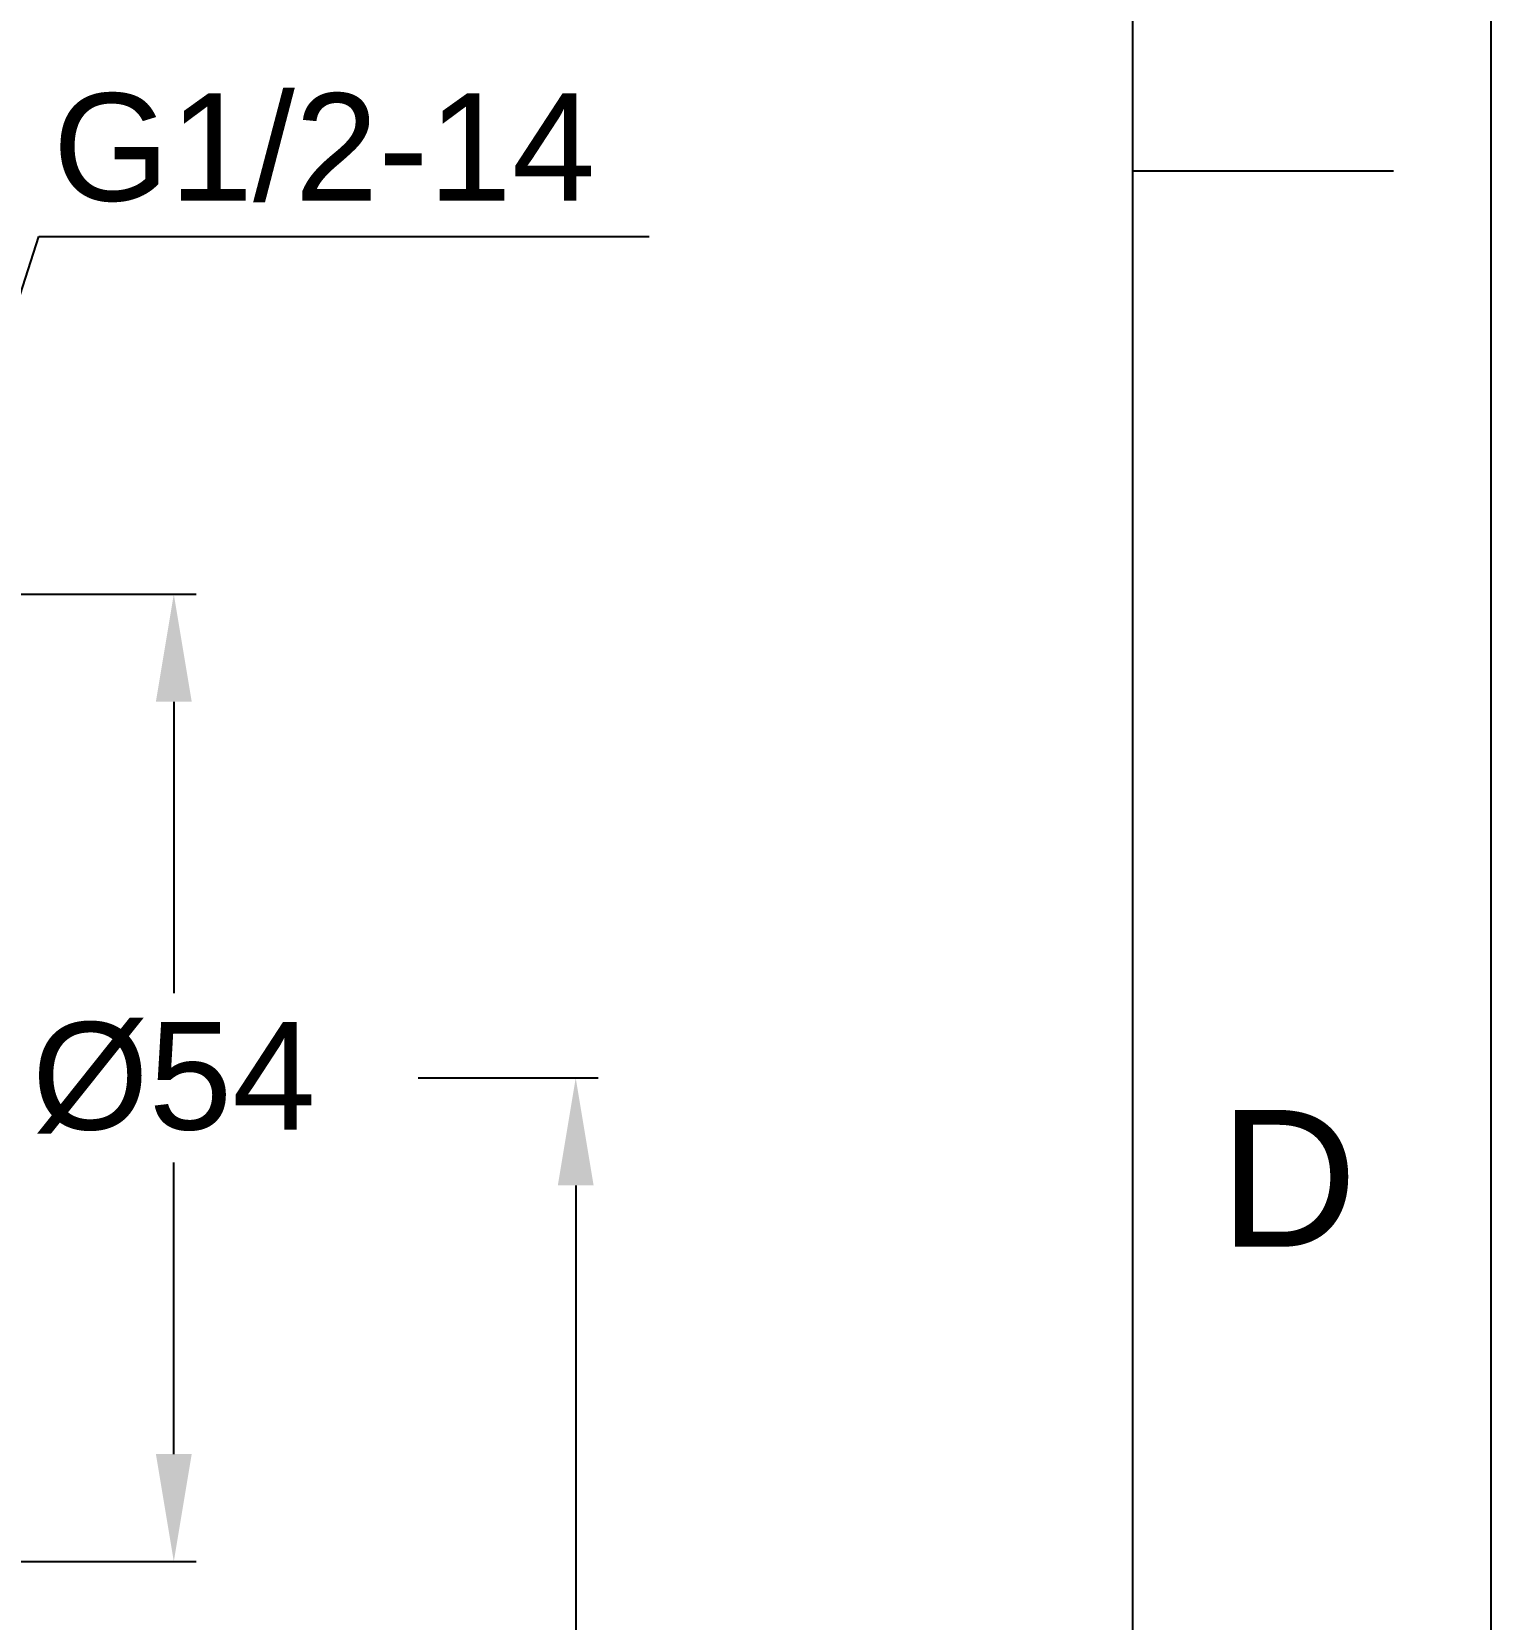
# Model space of a CAD drawing. Header units: millimetres. Extents: x 24958 to 25799, y 1150 to 1745.
# Drawn here: x 25717.3 to 25798.8, y 1311.4 to 1400 of the extents above; entities that cross this region are included whole.
import ezdxf

# ---------------------------------------------------------------- set-up
doc = ezdxf.new("R2010")
doc.units = ezdxf.units.MM
doc.layers.add('DIM', color=3, linetype='Continuous')
doc.layers.add('FORM', color=7, linetype='Continuous')
doc.styles.get("Standard").update_dxf_attribs({"font": 'arial.ttf'})
doc.dimstyles.new('ISO-25', dxfattribs={"dimtxt": 7, "dimasz": 5, "dimexe": 1.252, "dimexo": 0.625, "dimgap": 1, "dimtad": 1, "dimtih": 1, "dimtoh": 1, "dimdec": 1, "dimdsep": 46, "dimtxsty": 'Standard', "dimcen": 0, "dimclrd": 3, "dimclre": 3, "dimclrt": 4, "dimadec": 0, "dimazin": 0, "dimtfac": 1, "dimtdec": 1, "dimtmove": 0, "dimatfit": 3, "dimfxl": 1, "dimarcsym": 0})

# ---------------------------------------------------------------- blocks, each defined once
blk = doc.blocks.new('*D68')
at = {"layer": 'Defpoints', "color": 0, "transparency": 16777216}
for p in [(25696.555, 1368.603), (25696.555, 1314.603), (25725.232, 1314.603)]:
    blk.add_point(p, dxfattribs=at)
at = {"layer": 'DIM', "color": 3, "lineweight": -2, "transparency": 16777216}
for p, q in [((25697.18, 1368.603), (25726.484, 1368.603)), ((25725.232, 1362.603), (25725.232, 1346.334)), ((25725.232, 1320.603), (25725.232, 1336.872)), ((25697.18, 1314.603), (25726.484, 1314.603))]:
    blk.add_line(p, q, dxfattribs=at)
at = {"layer": 'DIM', "color": 3, "transparency": 16777216}
for points in [[(25724.232, 1362.603), (25726.232, 1362.603), (25725.232, 1368.603)], [(25724.232, 1320.603), (25726.232, 1320.603), (25725.232, 1314.603)]]:
    blk.add_solid(points, dxfattribs=at)
at = {"layer": 'DIM', "color": 4, "transparency": 16777216, "insert": (25725.232, 1341.603), "char_height": 6, "attachment_point": 5}
blk.add_mtext('%%C54', dxfattribs=at)
blk = doc.blocks.new('*D69')
at = {"layer": 'Defpoints', "color": 0, "transparency": 16777216}
for p in [(25738.24, 1341.603), (25747.668, 1341.603), (25696.555, 1216.195)]:
    blk.add_point(p, dxfattribs=at)
at = {"layer": 'DIM', "color": 3, "lineweight": -2, "transparency": 16777216}
for p, q in [((25738.865, 1341.603), (25748.92, 1341.603)), ((25747.668, 1335.603), (25747.668, 1284.332)), ((25747.668, 1222.195), (25747.668, 1273.466)), ((25697.18, 1216.195), (25748.92, 1216.195))]:
    blk.add_line(p, q, dxfattribs=at)
at = {"layer": 'DIM', "color": 3, "transparency": 16777216}
for points in [[(25746.668, 1335.603), (25748.668, 1335.603), (25747.668, 1341.603)], [(25746.668, 1222.195), (25748.668, 1222.195), (25747.668, 1216.195)]]:
    blk.add_solid(points, dxfattribs=at)
at = {"layer": 'DIM', "color": 4, "transparency": 16777216, "insert": (25747.668, 1278.899), "char_height": 6, "width": 22.96248, "attachment_point": 5}
blk.add_mtext('(400)', dxfattribs=at)

msp = doc.modelspace()

# ---------------------------------------------------------------- linework, layer by layer
at = {"layer": 'FORM', "color": 7, "linetype": 'Continuous'}
for p, q in [((25798.775, 1150.348), (25798.775, 1745.055)), ((25778.751, 1725.031), (25778.751, 1170.372)), ((25778.755, 1392.24), (25793.309, 1392.241))]:
    msp.add_line(p, q, dxfattribs=at)

# ---------------------------------------------------------------- texts
at = {"layer": 'DIM', "color": 4, "insert": (25718.479, 1396.566), "char_height": 6, "attachment_point": 1}
msp.add_mtext_dynamic_manual_height_columns('G1/2-14', width=39.2827, gutter_width=12.5, heights=[0], dxfattribs=at)
at = {"layer": 'FORM', "insert": (25787.45, 1335.997), "char_height": 7.633, "attachment_point": 5}
msp.add_mtext_dynamic_manual_height_columns('D', width=10.01191, gutter_width=12.515, heights=[0], dxfattribs=at)

# ---------------------------------------------------------------- dimensions: what is measured, and where the dimension line sits
at = {"layer": 'DIM', "color": 3}
for base, p1, p2, text, picture, middle in [((25725.232, 1314.603), (25696.555, 1368.603), (25696.555, 1314.603), '%%C<>', '*D68', (25725.232, 1341.603)), ((25747.668, 1341.603), (25696.555, 1216.195), (25738.24, 1341.603), '(400)', '*D69', (25747.668, 1278.899))]:
    dim = msp.add_linear_dim(base=base, p1=p1, p2=p2, angle=90, text=text, dimstyle='ISO-25', override={"dimtxt": 6, "dimasz": 6, "dimgap": 1.5, "dimtad": 0}, dxfattribs=at)
    dim.commit()
    dim.dimension.update_dxf_attribs({"geometry": picture, "text_midpoint": middle})

# ---------------------------------------------------------------- leaders
msp.add_leader([(25705.856, 1351.853), (25717.705, 1388.57), (25751.763, 1388.57)], dimstyle='ISO-25', override={"dimtxt": 6, "dimasz": 6, "dimgap": 1.5, "dimtad": 0}, dxfattribs=at)

doc.saveas('drawing.dxf')
